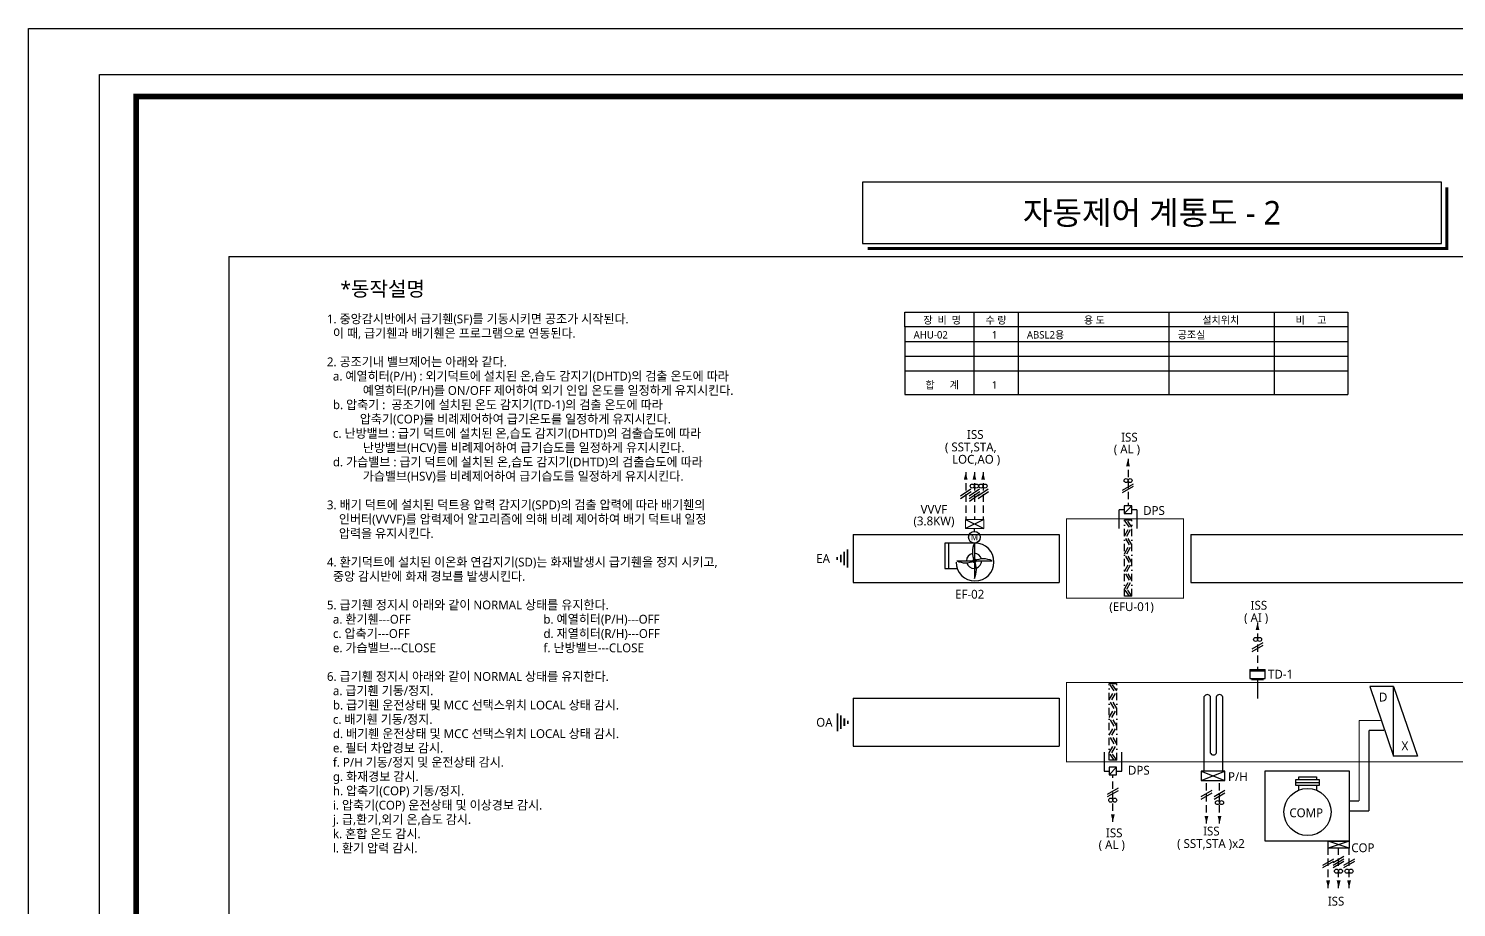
# Model space of a CAD drawing. Header units: millimetres. Extents: x -86 to 11742, y 5229 to 11464.
# Drawn here: x 5013.9 to 5499.1, y 5524.8 to 5823.3 of the extents above; entities that cross this region are included whole.
import ezdxf
from ezdxf.enums import TextEntityAlignment as Align

# ---------------------------------------------------------------- set-up
doc = ezdxf.new("R2010")
doc.units = ezdxf.units.MM
doc.header["$LTSCALE"] = 5
for name, pattern in [('CENTER', [2, 1.25, -0.25, 0.25, -0.25]), ('DASHDOT', [1, 0.5, -0.25, 0, -0.25]), ('DASHED', [0.75, 0.5, -0.25])]:
    doc.linetypes.add(name, pattern=pattern)
doc.layers.get('0').update_dxf_attribs({"linetype": 'CONTINUOUS'})
for name, color, linetype in [('__CONNECTID__', 7, 'CONTINUOUS'), ('AUTO', 7, 'CONTINUOUS'), ('E', 3, 'CONTINUOUS'), ('FORM', 7, 'CONTINUOUS')]:
    doc.layers.add(name, color=color, linetype=linetype)
doc.styles.add('QQ', font='MALGUN.TTF.TTF')

# ---------------------------------------------------------------- blocks, each defined once
blk = doc.blocks.new('form')
at = {"layer": 'AUTO'}
for p, q in [((-24.08, 578.4), (816.92, 578.4)), ((-24.08, -15.6), (-24.08, 578.4))]:
    blk.add_line(p, q, dxfattribs=at)
at = {"layer": 'FORM', "color": 3}
blk.add_lwpolyline([(0, 562.79), (792.83, 562.79), (792.83, 0), (0, 0)], close=True, dxfattribs=at)
at = {"layer": 'FORM', "color": 2, "const_width": 1.94}
blk.add_lwpolyline([(12.48, 6.47), (12.48, 555.28), (781.78, 555.28), (781.78, 6.47)], close=True, dxfattribs=at)

msp = doc.modelspace()

# ---------------------------------------------------------------- linework, layer by layer
for p, q in [((5434.13, 5571.22), (5462.63, 5571.22)), ((5434.13, 5547.33), (5434.13, 5571.22)), ((5462.63, 5571.22), (5462.63, 5547.33)), ((5462.63, 5547.33), (5434.13, 5547.33))]:
    msp.add_line(p, q)
at = {"const_width": 0.571}
for points in [[(5288.7, 5643.89), (5288.7, 5642.78)], [(5289.91, 5644.69), (5289.91, 5642.05)], [(5291.09, 5645.66), (5291.09, 5641.04)], [(5292.2, 5646.41), (5292.2, 5640.28)], [(5288.83, 5590.79), (5288.83, 5584.66)], [(5289.93, 5590.03), (5289.93, 5585.41)], [(5291.12, 5589.07), (5291.12, 5586.42)], [(5292.33, 5588.27), (5292.33, 5587.15)]]:
    msp.add_lwpolyline(points, dxfattribs=at)
at = {"layer": 'AUTO', "color": 7}
for p, q in [((5494.05, 5771.16), (5297.25, 5771.16)), ((5297.25, 5771.16), (5297.25, 5750.36)), ((5494.05, 5750.36), (5494.05, 5771.16)), ((5297.25, 5750.36), (5494.05, 5750.36)), ((5412.36, 5567.94), (5420.4, 5571.16)), ((5412.36, 5571.16), (5420.4, 5567.94))]:
    msp.add_line(p, q, dxfattribs=at)
at = {"layer": 'AUTO', "color": 2}
for p, q in [((5082, 5745.96), (5709, 5745.96)), ((5082, 5745.96), (5082, 5280.46)), ((5294.13, 5651.49), (5364.12, 5651.49)), ((5294.13, 5651.49), (5294.13, 5635.21)), ((5364.12, 5651.49), (5364.12, 5635.21)), ((5408.84, 5651.49), (5679.36, 5651.49)), ((5408.84, 5651.49), (5408.84, 5635.21)), ((5294.13, 5635.21), (5364.12, 5635.21)), ((5408.84, 5635.21), (5679.36, 5635.21)), ((5294.13, 5595.86), (5364.12, 5595.86)), ((5294.13, 5595.86), (5294.13, 5579.58)), ((5364.12, 5595.86), (5364.12, 5579.58)), ((5294.13, 5579.58), (5364.12, 5579.58))]:
    msp.add_line(p, q, dxfattribs=at)
at = {"layer": 'AUTO', "color": 3}
for p, q in [((5311.66, 5727.06), (5462.21, 5727.06)), ((5311.66, 5722.06), (5311.66, 5727.06)), ((5335.15, 5727.06), (5335.15, 5722.06)), ((5350.15, 5727.06), (5350.15, 5722.06)), ((5401.38, 5727.06), (5401.38, 5722.06)), ((5401.38, 5727.06), (5401.38, 5722.06)), ((5437.21, 5727.06), (5437.21, 5722.06)), ((5437.21, 5727.06), (5437.21, 5722.06)), ((5462.21, 5727.06), (5462.21, 5722.06)), ((5462.21, 5722.06), (5311.66, 5722.06)), ((5386.23, 5658.63), (5388.8, 5661.2)), ((5388.8, 5661.2), (5386.23, 5661.2)), ((5386.23, 5661.2), (5386.23, 5658.63)), ((5386.23, 5658.63), (5388.8, 5658.63)), ((5388.8, 5658.63), (5388.8, 5661.2)), ((5332.28, 5656.56), (5338.47, 5653.56)), ((5338.47, 5656.56), (5332.28, 5653.56)), ((5335.38, 5652.55), (5335.38, 5653.56)), ((5335.38, 5652.55), (5335.38, 5653.56)), ((5428.94, 5605.67), (5434.09, 5605.67)), ((5428.94, 5605.67), (5428.94, 5602.54)), ((5434.09, 5605.11), (5428.94, 5605.11)), ((5434.09, 5602.54), (5434.09, 5605.67)), ((5428.94, 5602.54), (5434.09, 5602.54)), ((5429.49, 5602.24), (5433.54, 5602.24)), ((5383.65, 5572.44), (5381.08, 5569.87)), ((5383.65, 5572.44), (5381.08, 5572.44)), ((5381.08, 5572.44), (5381.08, 5569.87)), ((5381.08, 5569.87), (5383.65, 5569.87)), ((5383.65, 5569.87), (5383.65, 5572.44))]:
    msp.add_line(p, q, dxfattribs=at)
at = {"layer": 'AUTO', "color": 3, "linetype": 'Continuous'}
for p, q in [((5311.66, 5722.06), (5311.66, 5699.06)), ((5462.21, 5722.06), (5462.21, 5699.06)), ((5311.66, 5707.06), (5462.21, 5707.06)), ((5311.66, 5699.06), (5462.21, 5699.06))]:
    msp.add_line(p, q, dxfattribs=at)
at = {"layer": 'AUTO', "color": 7, "linetype": 'Continuous'}
for p, q in [((5335.15, 5722.06), (5335.15, 5699.06)), ((5350.15, 5722.06), (5350.15, 5699.06)), ((5401.38, 5722.06), (5401.38, 5699.06)), ((5401.38, 5722.06), (5401.38, 5699.06)), ((5437.21, 5722.06), (5437.21, 5699.06)), ((5437.21, 5722.06), (5437.21, 5699.06)), ((5311.66, 5717.06), (5462.21, 5717.06)), ((5311.66, 5712.06), (5462.21, 5712.06))]:
    msp.add_line(p, q, dxfattribs=at)
at = {"layer": 'AUTO', "color": 4, "linetype": 'DASHED'}
for p, q in [((5387.51, 5677.21), (5387.51, 5661.2)), ((5332.37, 5672.64), (5332.37, 5656.56)), ((5335.32, 5672.64), (5335.32, 5656.56)), ((5338.27, 5672.64), (5338.27, 5656.47)), ((5431.52, 5621.6), (5431.52, 5605.67)), ((5382.36, 5553.86), (5382.36, 5569.87)), ((5414.16, 5553.3), (5414.16, 5567.94)), ((5418.61, 5553.3), (5418.61, 5567.94)), ((5455.51, 5531.41), (5455.51, 5544.93)), ((5459.07, 5531.41), (5459.07, 5544.93)), ((5462.63, 5531.41), (5462.63, 5544.93))]:
    msp.add_line(p, q, dxfattribs=at)
at = {"layer": 'AUTO'}
for p, q in [((5330.57, 5664.58), (5334.1, 5667)), ((5333.52, 5664.58), (5337.05, 5667)), ((5336.47, 5664.58), (5340.01, 5667)), ((5385.69, 5666.59), (5389.4, 5668.73)), ((5385.69, 5665.73), (5389.4, 5667.87)), ((5330.63, 5663.73), (5334.17, 5666.15)), ((5333.59, 5663.73), (5337.12, 5666.15)), ((5333.63, 5662.86), (5337.17, 5665.28)), ((5336.54, 5663.73), (5340.07, 5666.15)), ((5384.51, 5653.49), (5384.51, 5659.92)), ((5386.23, 5659.92), (5384.51, 5659.92)), ((5390.51, 5659.92), (5388.8, 5659.92)), ((5390.51, 5659.92), (5390.51, 5653.49)), ((5429.69, 5612.63), (5433.4, 5614.77)), ((5429.69, 5611.77), (5433.4, 5613.91)), ((5413.4, 5571.16), (5413.4, 5596.45)), ((5415.5, 5577.36), (5415.5, 5596.45)), ((5417.57, 5577.36), (5417.57, 5596.45)), ((5419.68, 5571.16), (5419.68, 5596.45)), ((5379.36, 5577.58), (5379.36, 5571.15)), ((5385.36, 5571.15), (5385.36, 5577.58)), ((5379.36, 5571.15), (5381.08, 5571.15)), ((5383.65, 5571.15), (5385.36, 5571.15)), ((5384.18, 5565.34), (5380.47, 5563.2)), ((5384.18, 5564.48), (5380.47, 5562.34)), ((5416.01, 5564.52), (5412.3, 5562.37)), ((5416.01, 5563.66), (5412.3, 5561.52)), ((5420.46, 5564.52), (5416.75, 5562.37)), ((5420.46, 5563.66), (5416.75, 5561.52)), ((5462.63, 5544.93), (5455.51, 5547.33)), ((5462.63, 5547.33), (5455.51, 5544.93)), ((5457.33, 5541.24), (5453.62, 5539.09)), ((5460.89, 5542.09), (5457.18, 5539.95)), ((5460.89, 5541.24), (5457.18, 5539.09)), ((5464.45, 5541.24), (5460.74, 5539.09)), ((5457.33, 5540.38), (5453.62, 5538.24)), ((5460.89, 5540.38), (5457.18, 5538.24)), ((5464.45, 5540.38), (5460.74, 5538.24))]:
    msp.add_line(p, q, dxfattribs=at)
at = {"layer": 'AUTO', "linetype": 'DASHDOT'}
for p, q in [((5386.27, 5630.49), (5386.27, 5656.46)), ((5386.27, 5656.46), (5388.84, 5656.46)), ((5388.84, 5630.49), (5388.84, 5656.46)), ((5388.84, 5630.49), (5386.27, 5630.49)), ((5381.12, 5574.87), (5381.12, 5600.84)), ((5381.12, 5600.84), (5383.69, 5600.84)), ((5383.69, 5574.87), (5383.69, 5600.84)), ((5383.69, 5574.87), (5381.12, 5574.87))]:
    msp.add_line(p, q, dxfattribs=at)
at = {"layer": 'AUTO', "color": 6}
for p, q in [((5325.23, 5648.57), (5325.23, 5639.99)), ((5325.23, 5648.57), (5325.23, 5647.17)), ((5335.51, 5648.57), (5325.23, 5648.57)), ((5335.51, 5648.57), (5325.23, 5648.57)), ((5326.51, 5648.57), (5326.51, 5639.99)), ((5326.51, 5648.57), (5326.51, 5647.17)), ((5335.33, 5648.56), (5335.33, 5636.52)), ((5325.23, 5639.99), (5329.45, 5639.99)), ((5329.3, 5642.54), (5341.35, 5642.54)), ((5469.63, 5599.81), (5477.73, 5576.23)), ((5477.73, 5599.81), (5469.63, 5599.81)), ((5477.73, 5576.23), (5477.73, 5599.81)), ((5477.73, 5599.81), (5485.83, 5576.23)), ((5485.83, 5576.23), (5477.73, 5576.23)), ((5444.5, 5566.24), (5444.5, 5568.24)), ((5444.5, 5568.24), (5452.5, 5568.24)), ((5444.5, 5567.24), (5452.5, 5567.24)), ((5452.5, 5566.24), (5444.5, 5566.24)), ((5445.5, 5568.24), (5445.5, 5569.24)), ((5445.5, 5569.24), (5451.5, 5569.24)), ((5445.5, 5564.66), (5445.5, 5566.24)), ((5451.5, 5569.24), (5451.5, 5568.24)), ((5451.5, 5566.24), (5451.5, 5564.66)), ((5452.5, 5568.24), (5452.5, 5566.24))]:
    msp.add_line(p, q, dxfattribs=at)
at = {"layer": 'AUTO', "color": 7, "const_width": 1}
msp.add_lwpolyline([(5299.02, 5748.59), (5495.82, 5748.59), (5495.82, 5769.39)], dxfattribs=at)
at = {"layer": 'AUTO'}
for points in [[(5387.51, 5677.21, 0, 1.29, 0), (5387.51, 5674.64, 1.29, 1.29, 0)], [(5332.37, 5672.64, 0, 1.29, 0), (5332.37, 5670.07, 1.29, 1.29, 0)], [(5335.32, 5672.64, 0, 1.29, 0), (5335.32, 5670.07, 1.29, 1.29, 0)], [(5338.27, 5672.64, 0, 1.29, 0), (5338.27, 5670.07, 1.29, 1.29, 0)], [(5431.52, 5621.6, 0, 1.29, 0), (5431.52, 5619.03, 1.29, 1.29, 0)], [(5382.36, 5553.86, 0, 1.29, 0), (5382.36, 5556.43, 1.29, 1.29, 0)], [(5414.16, 5553.3, 0, 1.29, 0), (5414.16, 5555.87, 1.29, 1.29, 0)], [(5418.61, 5553.3, 0, 1.29, 0), (5418.61, 5555.87, 1.29, 1.29, 0)], [(5455.51, 5531.41, 0, 1.29, 0), (5455.51, 5533.98, 1.29, 1.29, 0)], [(5459.07, 5531.41, 0, 1.29, 0), (5459.07, 5533.98, 1.29, 1.29, 0)], [(5462.63, 5531.41, 0, 1.29, 0), (5462.63, 5533.98, 1.29, 1.29, 0)]]:
    msp.add_lwpolyline(points, format="xyseb", dxfattribs=at)
at = {"layer": 'AUTO', "color": 3, "lineweight": 0}
msp.add_lwpolyline([(5332.28, 5656.56), (5338.47, 5656.56), (5338.47, 5653.56), (5332.28, 5653.56), (5332.28, 5656.56)], dxfattribs=at)
at = {"layer": 'AUTO', "color": 2, "linetype": 'CENTER', "const_width": 0.343}
for points in [[(5406.4, 5656.83), (5406.4, 5629.86), (5366.57, 5629.86), (5366.57, 5656.83)], [(5586.61, 5601.21), (5586.61, 5574.24), (5366.57, 5574.24), (5366.57, 5601.21)]]:
    msp.add_lwpolyline(points, close=True, dxfattribs=at)
at = {"layer": 'AUTO', "color": 3, "linetype": 'DASHDOT'}
for points in [[(5387.98, 5630.49), (5386.27, 5632.98), (5387.98, 5635.98), (5386.27, 5638.98), (5387.98, 5641.98), (5386.27, 5644.98), (5387.98, 5647.98), (5386.27, 5650.98), (5387.98, 5653.98), (5386.27, 5656.46)], [(5388.84, 5630.49), (5387.13, 5632.98), (5388.84, 5635.98), (5387.13, 5638.98), (5388.84, 5641.98), (5387.13, 5644.98), (5388.84, 5647.98), (5387.13, 5650.98), (5388.84, 5653.98), (5387.13, 5656.46)], [(5382.83, 5574.87), (5381.12, 5577.35), (5382.83, 5580.35), (5381.12, 5583.35), (5382.83, 5586.35), (5381.12, 5589.35), (5382.83, 5592.35), (5381.12, 5595.35), (5382.83, 5598.35), (5381.12, 5600.84)], [(5383.69, 5574.87), (5381.97, 5577.35), (5383.69, 5580.35), (5381.97, 5583.35), (5383.69, 5586.35), (5381.97, 5589.35), (5383.69, 5592.35), (5381.97, 5595.35), (5383.69, 5598.35), (5381.97, 5600.84)]]:
    msp.add_lwpolyline(points, dxfattribs=at)
at = {"layer": 'AUTO', "color": 3}
for points, const_width in [([(5431.52, 5602.54), (5431.52, 5595.68)], 0.429), ([(5466.05, 5560.95), (5466.05, 5588.34)], 0.4), ([(5466.05, 5588.34), (5473.37, 5588.34)], 0.4), ([(5469.39, 5557.6), (5469.39, 5585)], 0.4), ([(5469.39, 5585), (5474.52, 5585)], 0.4), ([(5462.63, 5560.95), (5466.05, 5560.95)], 0.4), ([(5462.63, 5557.6), (5469.39, 5557.6)], 0.4)]:
    msp.add_lwpolyline(points, dxfattribs=dict(at, const_width=const_width))
at = {"layer": 'AUTO', "color": 7}
msp.add_lwpolyline([(5412.36, 5567.94), (5420.4, 5567.94), (5420.4, 5571.16), (5412.36, 5571.16)], close=True, dxfattribs=at)
at = {"layer": 'AUTO'}
msp.add_lwpolyline([(5462.63, 5544.93), (5455.51, 5544.93), (5455.51, 5547.33), (5462.63, 5547.33)], close=True, dxfattribs=at)
for centre in [(5334.6, 5667.95), (5335.97, 5667.95), (5337.55, 5667.95), (5338.92, 5667.95), (5386.86, 5669.81), (5388.23, 5669.81), (5430.86, 5615.85), (5432.23, 5615.85), (5381.64, 5561.26), (5383.01, 5561.26), (5417.92, 5560.43), (5419.29, 5560.43), (5458.35, 5537.15), (5459.72, 5537.15), (5461.91, 5537.15), (5463.28, 5537.15)]:
    msp.add_circle(centre, 0.686, dxfattribs=at)
at = {"layer": 'AUTO', "color": 2}
msp.add_circle((5335.33, 5650.56), 1.99, dxfattribs=at)
at = {"layer": 'AUTO', "color": 6}
msp.add_circle((5448.5, 5557.24), 8, dxfattribs=at)
for centre, radius, start, end in [((5335.51, 5642.14), 6.43, 180, 90), ((5341.68, 5645.55), 7.03, 154.6535, 205.3465), ((5335.22, 5642.55), 2.57, 102.2841, 180.1454), ((5335.32, 5642.55), 0.559, 112.815, 180.6688), ((5335.22, 5642.55), 2.57, 14.4617, 87.4877), ((5338.34, 5636.19), 7.03, 64.6535, 115.3465), ((5335.32, 5642.55), 0.559, 22.3643, 89.4762), ((5332.31, 5648.9), 7.03, 244.6535, 295.3465), ((5335.22, 5642.55), 2.57, 195.1278, 272.5123), ((5335.32, 5642.55), 0.559, 203.7721, 270.5238), ((5328.97, 5639.53), 7.03, 334.6535, 25.3465), ((5335.32, 5642.55), 0.559, 293.3201, 359.3312), ((5335.22, 5642.55), 2.57, 287.3581, 359.8546)]:
    msp.add_arc(centre, radius, start, end, dxfattribs=at)
at = {"layer": 'AUTO'}
for centre, radius, start, end in [((5414.45, 5596), 1.13, 23.1906, 156.8094), ((5418.61, 5596), 1.13, 23.1906, 156.8094), ((5416.52, 5577.72), 1.11, 198.8417, 341.1583)]:
    msp.add_arc(centre, radius, start, end, dxfattribs=at)

# ---------------------------------------------------------------- block references
at = {"layer": 'AUTO', "xscale": 0.999994771384126, "yscale": 0.999994771384126, "zscale": 0.999994771384126}
msp.add_blockref('form', (5038.01, 5244.93), dxfattribs=at)

# ---------------------------------------------------------------- texts
at = {"layer": '__CONNECTID__', "color": 4, "style": 'QQ'}
for s, p in [('( AI )', (5426.95, 5621.72)), ('TD-1', (5435.08, 5602.54)), ('COP', (5463.37, 5543.6))]:
    msp.add_text(s, height=3, dxfattribs=at).set_placement(p)
at = {"layer": 'AUTO', "color": 2, "style": 'QQ'}
msp.add_text('자동제어 계통도 - 2', height=8, dxfattribs=at).set_placement((5395.65, 5760.76), align=Align.MIDDLE_CENTER)
at = {"layer": 'AUTO', "color": 171, "style": 'QQ'}
msp.add_text('*동작설명', height=5, dxfattribs=at).set_placement((5134.25, 5734.99), align=Align.MIDDLE)
at = {"layer": 'AUTO', "style": 'QQ'}
for s, p in [('1. 중앙감시반에서 급기휀(SF)를 기동시키면 공조가 시작된다.', (5115.31, 5723.21)), ('  이 때, 급기휀과 배기휀은 프로그램으로 연동된다.', (5115.31, 5718.35)), ('2. 공조기내 밸브제어는 아래와 같다.', (5115.31, 5708.63)), ('  a. 예열히터(P/H) : 외기덕트에 설치된 온,습도 감지기(DHTD)의 검출 온도에 따라 ', (5115.31, 5703.78)), ('            예열히터(P/H)를 ON/OFF 제어하여 외기 인입 온도를 일정하게 유지시킨다. ', (5115.31, 5698.92)), ('  b. 압축기 :  공조기에 설치된 온도 감지기(TD-1)의 검출 온도에 따라 ', (5115.31, 5694.06)), ('           압축기(COP)를 비례제어하여 급기온도를 일정하게 유지시킨다.', (5115.31, 5689.21)), ('  c. 난방밸브 : 급기 덕트에 설치된 온,습도 감지기(DHTD)의 검출습도에 따라 ', (5115.31, 5684.35)), ('            난방밸브(HCV)를 비례제어하여 급기습도를 일정하게 유지시킨다.', (5115.31, 5679.49)), ('  d. 가습밸브 : 급기 덕트에 설치된 온,습도 감지기(DHTD)의 검출습도에 따라 ', (5115.31, 5674.63)), ('            가습밸브(HSV)를 비례제어하여 급기습도를 일정하게 유지시킨다.', (5115.31, 5669.78)), ('3. 배기 덕트에 설치된 덕트용 압력 감지기(SPD)의 검출 압력에 따라 배기휀의', (5115.31, 5660.06)), ('    인버터(VVVF)를 압력제어 알고리즘에 의해 비례 제어하여 배기 덕트내 일정 ', (5115.31, 5655.21)), ('    압력을 유지시킨다.', (5115.31, 5650.35)), ('4. 환기덕트에 설치된 이온화 연감지기(SD)는 화재발생시 급기휀을 정지 시키고, ', (5115.31, 5640.63)), ('  중앙 감시반에 화재 경보를 발생시킨다.', (5115.31, 5635.78)), ('5. 급기휀 정지시 아래와 같이 NORMAL 상태를 유지한다.', (5115.31, 5626.06)), ('  a. 환기휀---OFF', (5115.31, 5621.21)), ('  b. 예열히터(P/H)---OFF', (5186.85, 5621.21)), ('  c. 압축기---OFF', (5115.31, 5616.35)), ('  d. 재열히터(R/H)---OFF', (5186.85, 5616.35)), ('  e. 가습밸브---CLOSE', (5115.31, 5611.49)), ('  f. 난방밸브---CLOSE', (5186.85, 5611.49)), ('6. 급기휀 정지시 아래와 같이 NORMAL 상태를 유지한다.', (5115.31, 5601.78)), ('  a. 급기휀 기동/정지.', (5115.31, 5596.92)), ('  b. 급기휀 운전상태 및 MCC 선택스위치 LOCAL 상태 감시.', (5115.31, 5592.06)), ('  c. 배기휀 기동/정지.', (5115.31, 5587.21)), ('  d. 배기휀 운전상태 및 MCC 선택스위치 LOCAL 상태 감시.', (5115.31, 5582.35)), ('  e. 필터 차압경보 감시.', (5115.31, 5577.49)), ('  f. P/H 기동/정지 및 운전상태 감시.', (5115.31, 5572.63)), ('  g. 화재경보 감시.', (5115.31, 5567.78)), ('  h. 압축기(COP) 기동/정지.', (5115.31, 5562.92)), ('  i. 압축기(COP) 운전상태 및 이상경보 감시.', (5115.31, 5558.06)), ('  j. 급,환기,외기 온,습도 감시.', (5115.31, 5553.21)), ('  k. 혼합 온도 감시.', (5115.31, 5548.35)), ('  l. 환기 압력 감시.', (5115.31, 5543.49))]:
    msp.add_text(s, height=3, dxfattribs=at).set_placement(p)
for s, p in [('장  비  명', (5324.36, 5723.06)), ('수 량', (5342.65, 5723.06)), ('용 도', (5376.08, 5723.06)), ('설치위치', (5419.03, 5723.06)), ('비     고', (5449.71, 5723.06))]:
    msp.add_text(s, height=2.5, dxfattribs=at).set_placement(p, align=Align.CENTER)
at = {"layer": 'AUTO', "color": 7, "style": 'QQ'}
for s, height, p in [('AHU-02', 2.5, (5314.66, 5718.06)), ('ABSL2용', 2.5, (5353.15, 5718.06)), ('공조실', 2.5, (5404.38, 5718.06)), ('D', 3, (5472.78, 5594.77)), ('X', 3, (5480.45, 5578.19)), ('COMP', 3, (5442.34, 5555.48))]:
    msp.add_text(s, height=height, dxfattribs=at).set_placement(p)
for s, p in [('1', (5342.15, 5718.06)), ('합      계', (5324.36, 5701.06)), ('1', (5342.15, 5701.06))]:
    msp.add_text(s, height=2.5, dxfattribs=at).set_placement(p, align=Align.CENTER)
at = {"layer": 'AUTO', "color": 2, "style": 'QQ'}
for p in [(5332.81, 5683.97), (5385.18, 5683.03), (5380.02, 5548.65), (5413.02, 5549.27)]:
    msp.add_text('ISS', height=3, dxfattribs=at).set_placement(p)
at = {"layer": 'AUTO', "color": 4, "style": 'QQ'}
for s, p in [('( SST,STA,', (5325.31, 5679.72)), ('( AL )', (5382.68, 5679.01)), ('LOC,AO )', (5327.72, 5675.53)), ('DPS', (5392.66, 5658.15)), ('DPS', (5387.51, 5569.92)), ('P/H', (5421.5, 5567.76)), ('( AL )', (5377.53, 5544.64)), ('( SST,STA )x2', (5404.19, 5545.02))]:
    msp.add_text(s, height=3, dxfattribs=at).set_placement(p)
for s, p in [('(3.8KW)', (5321.57, 5655.78)), ('VVVF', (5321.57, 5660.04)), ('EF-02', (5333.71, 5631.2)), ('(EFU-01)', (5388.71, 5626.67))]:
    msp.add_text(s, height=3, dxfattribs=at).set_placement(p, align=Align.MIDDLE)
at = {"layer": 'AUTO', "color": 7, "style": 'QQ'}
msp.add_text('M', height=2, dxfattribs=at).set_placement((5335.33, 5650.56), align=Align.MIDDLE)
at = {"layer": 'E', "color": 2, "style": 'QQ'}
for s, p in [('EA', (5281.57, 5641.82)), ('ISS', (5429.18, 5625.95)), ('OA', (5281.57, 5586.2)), ('ISS', (5455.39, 5525.45))]:
    msp.add_text(s, height=3, dxfattribs=at).set_placement(p)

doc.saveas('drawing.dxf')
